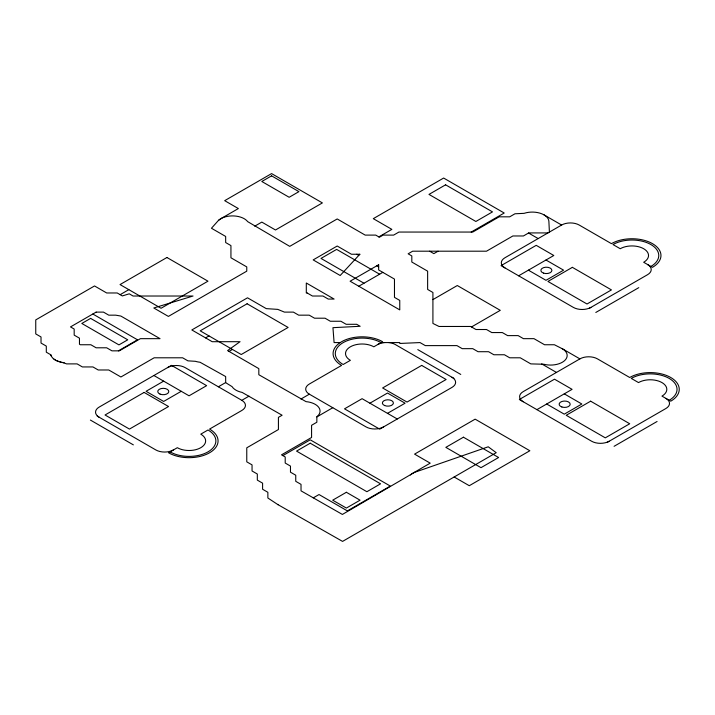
<?xml version="1.0" encoding="UTF-8"?>
<svg xmlns="http://www.w3.org/2000/svg" width="715" height="715" viewBox="0 0 715 715"><rect width="100%" height="100%" fill="white"/><g stroke="black" fill="none" stroke-linecap="round" stroke-linejoin="round"><path stroke-width="1.07" d="M218.629 220.247L219.103 219.863M410.347 474.957L410.803 474.563M219.585 219.487L220.122 219.13M411.286 474.188L411.804 473.822M220.667 218.781L238.363 208.557L224.689 200.665L271.584 173.593L322.385 202.917L275.49 229.989L261.815 222.097L254.746 226.172M412.349 473.482L430.207 463.15L414.575 454.123L475.144 419.16L529.851 450.745L469.281 485.708L454.159 476.985M120.156 294.66L128.834 289.647M118.413 350.842L137.512 339.813L92.834 314.019M378.834 236.897L391.856 229.372L373.293 218.656L443.64 178.044L504.209 213.016L471.23 232.053M205.571 337.882L208.995 335.916M163.655 381.14L146.066 391.293L163.655 401.446L181.235 391.293M229.023 351.423L232.438 349.447M358.787 286.232L382.82 272.361M438.072 251.197L433.862 253.628L429.661 251.197M218.361 386.779L225.663 382.561M167.56 367.608A12.432 7.177 0 0 1 185.149 367.608L241.813 400.32L249.035 396.146M650.909 266.436A26.804 15.471 0 0 0 650.909 244.557A26.804 15.471 0 0 0 613.005 244.557L620.236 248.731A16.579 9.572 0 0 1 643.679 248.731A16.579 9.572 0 0 1 643.679 262.262L652.473 267.339A29.011 16.749 0 0 0 652.473 243.654A29.011 16.749 0 0 0 611.441 243.654L579.204 225.037A12.432 7.177 0 0 0 561.615 225.037L504.951 257.749A12.432 7.177 0 0 0 504.951 267.902M432.915 299.603L457.296 285.526L500.277 310.337L471.507 326.952M300.935 399.033L309.345 394.18L366.009 426.891A12.432 7.177 0 0 0 383.589 426.891M518.634 275.802L553.803 255.496L536.214 245.343L501.045 265.649L573.341 307.387A12.432 7.177 0 0 0 590.921 307.387M316.852 416.917L332.788 407.711M369.914 403.197L387.494 393.044L405.083 403.197L387.494 413.35M282.881 455.616L310.23 439.823L390.336 486.075L347.356 510.894L319.024 494.539L313.25 497.863M588.972 308.514L647.584 274.676A12.432 7.177 0 0 0 647.584 264.523M595.81 312.464L638.79 287.644M669.186 400.284A26.804 15.471 0 0 0 669.186 378.405A26.804 15.471 0 0 0 631.282 378.405L638.513 382.579A16.579 9.572 0 0 1 661.956 382.579A16.579 9.572 0 0 1 661.956 396.11L670.75 401.187A29.011 16.749 0 0 0 670.75 377.502A29.011 16.749 0 0 0 629.718 377.502L597.481 358.885A12.432 7.177 0 0 0 579.901 358.885L523.237 391.606A12.432 7.177 0 0 0 523.237 401.75M536.911 409.65L572.08 389.344L554.5 379.191L519.331 399.497L591.618 441.235A12.432 7.177 0 0 0 609.207 441.235M607.25 442.362L665.871 408.524A12.432 7.177 0 0 0 665.871 398.371M614.087 446.312L657.076 421.493M547.958 232.92L528.707 232.92L523.434 235.968L512.878 235.968L486.504 251.197L412.653 251.197L408.131 253.807L411.813 255.934L411.813 262.03L427.633 271.164L427.633 289.441L432.915 292.489L432.915 323.43L439.028 326.469L470.676 326.469L475.958 329.517L486.504 329.517L491.777 332.564L502.332 332.564L507.605 335.612L518.161 335.612L523.434 338.66L533.98 338.66L544.535 344.746L554.393 344.746L562.616 348.911A16.579 9.572 0 0 1 564.126 361.03A16.579 9.572 0 0 1 543.847 364.248L530.798 363.89L520.252 357.795L509.697 357.795L504.424 354.756L493.868 354.756L488.595 351.709L478.049 351.709L472.767 348.661L462.221 348.661L456.948 345.613L425.291 345.613L420.018 342.574L399.757 343.459L399.757 342.574L381.14 342.574M340.224 342.574L334.093 342.574L332.949 327.676L360.146 326.281L356.714 324.297L346.158 324.297L340.885 321.25L330.33 321.25L325.057 318.202L314.511 318.202L309.229 315.163L298.682 315.163L293.409 312.115L284.445 312.115L277.778 309.381L266.266 308.63L247.515 297.806L191.834 329.955L212.185 341.699L240.043 341.699L227.584 350.591L258.821 368.627L258.821 374.723L306.038 401.642A16.579 9.572 0 0 1 317.639 416.076L316.852 416.747L316.852 422.243L311.579 425.291L311.579 437.473L281.513 454.829L285.205 456.957L285.205 463.043L290.478 466.091L290.478 472.186L295.751 475.225L295.751 481.32L301.024 484.368L301.024 490.848L342.387 514.442L414.468 472.383L488.247 446.795L496.219 452.702L342.565 541.407L277.599 504.441M64.162 362.755L63.367 362.657M62.58 362.541L61.803 362.398M61.043 362.237L60.292 362.049M59.56 361.844L58.853 361.611M58.156 361.37L57.486 361.102M56.834 360.825L56.217 360.521M55.618 360.208L55.055 359.868M544.035 214.884L561.615 225.037M528.546 233.019L538.172 238.578M545.983 260.01L563.572 270.163L545.983 280.316L528.403 270.163M562.312 348.732L579.901 358.885M356.767 254.245L358.778 255.407M376.796 265.81L378.655 266.883M541.666 363.89L556.449 372.426M379.62 274.211L336.631 249.392L320.999 258.419L363.989 283.229M564.269 393.858L581.849 404.011L564.269 414.164L546.68 404.011M417.783 349.617L460.764 374.437M453.927 378.387L395.315 344.541A12.432 7.177 0 0 0 388.468 342.53M397.263 418.99L362.094 398.684L344.514 408.837L379.683 429.143L451.978 387.405A12.432 7.177 0 0 0 451.978 377.252M153.886 375.5L189.055 395.806L206.635 385.653L171.466 365.347L99.179 407.085A12.432 7.177 0 0 0 99.179 417.238M97.222 416.112L155.843 449.95A12.432 7.177 0 0 0 173.423 449.95M90.385 420.062L133.365 444.873M278.081 504.736L267.866 497.998L267.866 492.295L262.593 489.248L262.593 483.161L257.32 480.114L257.32 474.018L252.046 470.979L252.046 464.884L246.764 461.836L246.764 447.813L278.421 429.545L278.421 417.363L282.103 415.236L242.135 392.419A16.579 9.572 0 0 1 232.08 386.645L225.663 382.65L225.663 376.555L200.012 362.237A16.579 9.572 0 0 1 195.418 361.307L187.902 360.843L182.62 357.795L154.154 357.795L120.907 376.993L108.769 369.986L98.214 369.986L92.941 366.938L82.386 366.938L77.113 363.89L66.567 363.89C61.222 361.495 52.955 361.629 50.801 354.792L46.305 352.191L46.305 346.105L41.023 343.057L41.023 336.962L35.75 333.914L35.75 319.9L94.532 285.955L106.678 292.971L117.224 292.971L122.354 295.93L129.254 293.82L133.053 296.019L193.041 296.019L153.797 307.986L168.391 316.414L246.764 271.164L246.764 266.909L230.936 257.775L230.936 245.594L225.663 242.546L225.663 236.451L211.461 228.255L218.54 220.318L221.73 218.2A16.579 9.572 0 0 1 247.685 221.641L289.727 246.362L337.203 218.951L365.168 235.101L375.724 235.101L379.406 237.228L383.088 235.101L393.643 235.101L398.916 232.053L472.767 232.053L499.15 216.824L509.697 216.824L514.97 213.776L524.077 213.347A16.579 9.572 0 0 1 543.695 214.697L544.821 215.376A16.579 9.572 0 0 1 548.879 221.382L549.406 232.089M54.51 359.52L54.009 359.144M51.382 356.249L51.167 355.802M50.962 355.346L50.828 354.881M377.726 344.541A12.432 7.177 0 0 1 384.572 342.53M170.099 451.871A26.804 15.471 0 0 0 208.011 451.871A26.804 15.471 0 0 0 208.011 429.983L200.781 434.157A16.579 9.572 0 0 1 200.781 447.697A16.579 9.572 0 0 1 177.329 447.697L168.543 452.774A29.011 16.749 0 0 0 209.566 452.774A29.011 16.749 0 0 0 209.566 429.08L241.813 410.473A12.432 7.177 0 0 0 241.813 400.32M381.05 342.628A26.804 15.471 0 0 0 343.146 342.628A26.804 15.471 0 0 0 343.146 364.507L350.377 360.333A16.579 9.572 0 0 1 350.377 346.802A16.579 9.572 0 0 1 373.82 346.802L382.614 341.725A29.011 16.749 0 0 0 341.582 341.725L340.036 342.691A29.011 16.749 0 0 0 341.582 365.41L309.345 384.026A12.432 7.177 0 0 0 309.345 394.18M359.851 254.245L340.188 275.498L313.17 259.903L337.203 246.023L351.44 254.245L359.851 254.245M271.584 175.845L261.815 181.485L289.164 197.277L298.933 191.638L271.584 175.845M166.935 257.498L120.04 284.57L161.072 308.263L207.967 281.183L166.935 257.498M96.123 312.115L70.499 326.907L74.181 329.034L74.181 335.129L79.463 338.168L79.463 344.264L80.295 344.746L90.85 344.746L96.123 347.794L106.678 347.794L111.951 350.842L119.316 350.842L140.417 338.66L160.017 338.66L120.871 316.057L115.705 315.163L108.769 315.163L103.487 312.115L96.123 312.115M90.617 318.381L81.823 323.457L118.949 344.889L127.744 339.813L90.617 318.381M445.588 184.819L428.982 194.409L475.877 221.48L492.483 211.89L445.588 184.819M247.095 303.768L200.2 330.839L241.232 354.524L288.118 327.452L247.095 303.768M144.117 392.419L105.042 414.986L129.46 429.08L168.543 406.522L144.117 392.419M378.655 264.738L350.1 281.218L399.757 309.89L399.757 300.416L394.474 297.369L394.474 279.091L378.655 269.957L378.655 264.738M572.366 267.339L547.94 281.442L587.015 304L611.441 289.906L572.366 267.339M421.689 365.41L382.614 387.968L407.032 402.071L446.115 379.513L421.689 365.41M310.23 443.211L296.555 451.102L366.893 491.714L380.568 483.823L310.23 443.211M346.373 492.277L332.698 500.178L346.373 508.07L360.056 500.178L346.373 492.277M463.427 437.205L445.838 447.358L481.007 467.664L498.596 457.511L463.427 437.205M590.644 401.187L566.217 415.29L605.301 437.848L629.718 423.754L590.644 401.187M307.137 292.971L306.306 292.971L306.306 283.006L334.102 299.058L328.239 299.058L322.966 296.019L312.419 296.019L307.137 292.971M160.044 394.108A5.523 3.191 0 0 0 168.767 391.829A5.523 3.191 0 0 0 160.982 388.611A5.523 3.191 0 0 0 160.044 394.108M543.615 273.148A5.523 3.191 0 0 0 551.9 270.386A5.523 3.191 0 0 0 543.615 267.625A5.523 3.191 0 0 0 543.615 273.148M561.892 406.996A5.523 3.191 0 0 0 570.186 404.234A5.523 3.191 0 0 0 561.892 401.473A5.523 3.191 0 0 0 561.892 406.996M384.67 405.566A5.523 3.191 0 0 0 393.384 403.287A5.523 3.191 0 0 0 385.608 400.069A5.523 3.191 0 0 0 384.67 405.566"/></g></svg>
